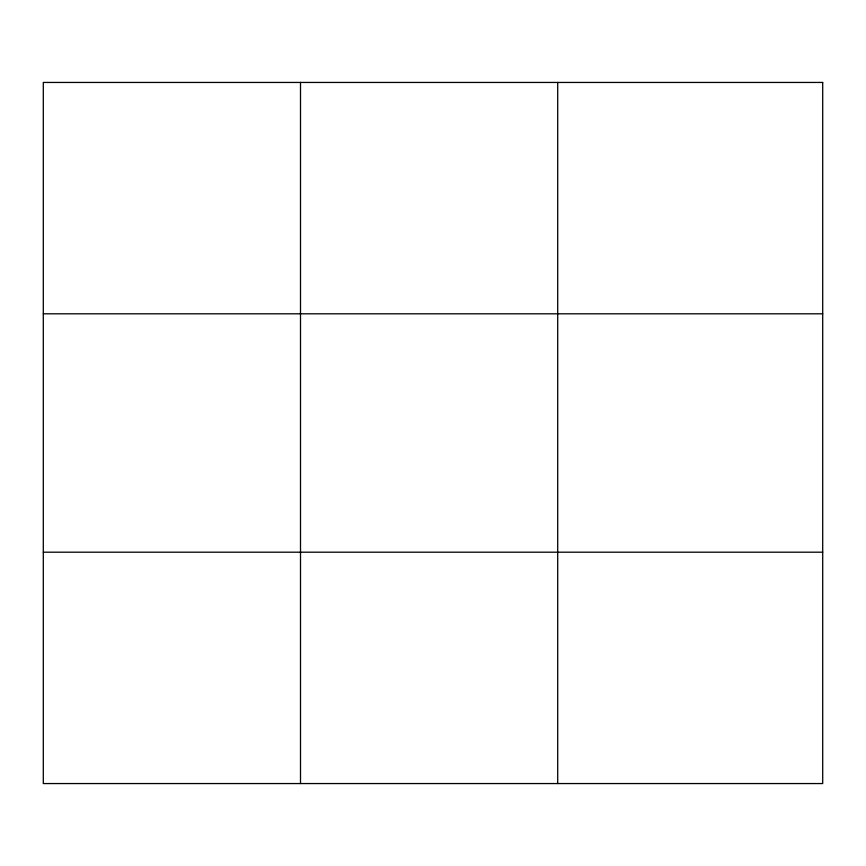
<?xml version="1.0" encoding="UTF-8"?>
<svg xmlns="http://www.w3.org/2000/svg" width="866" height="866" viewBox="0 0 866 866"><rect width="100%" height="100%" fill="white"/><g stroke="black" fill="none" stroke-linecap="round" stroke-linejoin="round"><path stroke-width="1.3" d="M300.502 783.557L300.502 82.443M557.704 783.557L557.704 82.443M43.3 313.806L822.7 313.806M43.3 552.194L822.7 552.194M822.7 82.443L822.7 783.557L43.3 783.557L43.3 82.443L822.7 82.443"/></g></svg>
